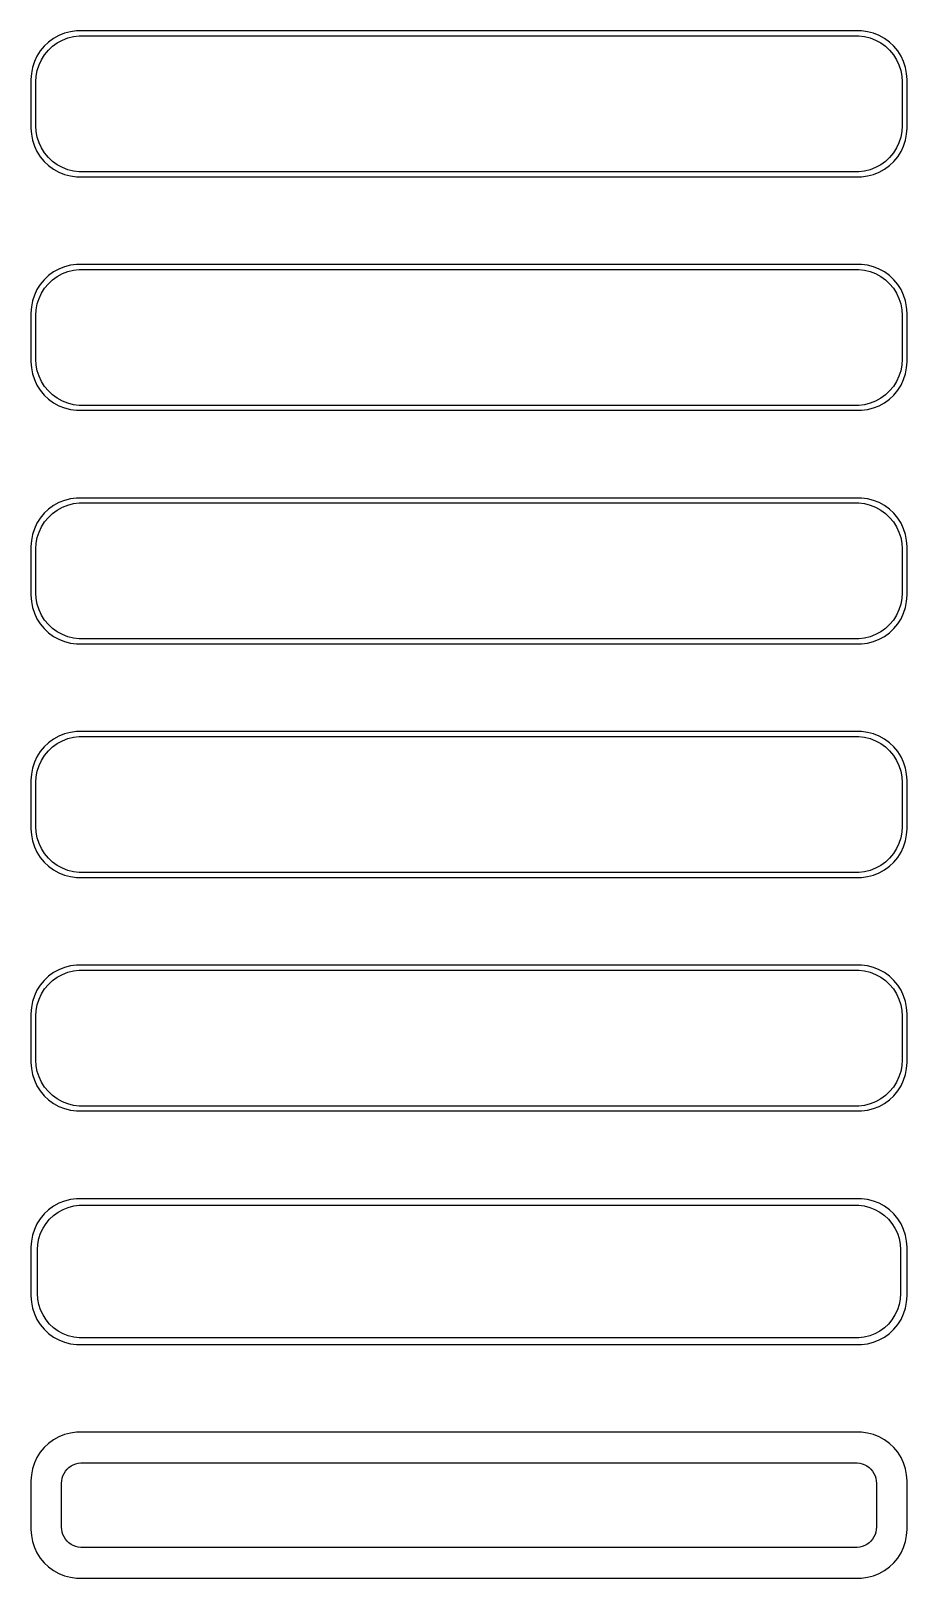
# Model space of a CAD drawing. Header units: metres. Extents: x -45 to 45, y 353 to 703.
# Drawn here: x -45 to 45, y 352.5 to 511.5 of the extents above; entities that cross this region are included whole.
import ezdxf

# ---------------------------------------------------------------- set-up
doc = ezdxf.new("R2010")
doc.units = ezdxf.units.M

msp = doc.modelspace()

# ---------------------------------------------------------------- linework, layer by layer
for p, q in [((-43.1871, 510.353), (-43.6448, 509.923)), ((-42.6791, 510.722), (-43.1871, 510.353)), ((-42.1289, 511.024), (-42.6791, 510.722)), ((-42.2952, 510.261), (-41.7724, 510.548)), ((-41.5451, 511.255), (-42.1289, 511.024)), ((-41.7724, 510.548), (-41.2178, 510.768)), ((-40.9369, 511.411), (-41.5451, 511.255)), ((-41.2178, 510.768), (-40.6401, 510.916)), ((-40.3139, 511.49), (-40.9369, 511.411)), ((-40.6401, 510.916), (-40.0482, 510.991)), ((40.3139, 511.49), (-40.3139, 511.49)), ((-40.0482, 510.991), (40.0482, 510.991)), ((40.0482, 510.991), (40.6401, 510.916)), ((40.9369, 511.411), (40.3139, 511.49)), ((40.6401, 510.916), (41.2178, 510.768)), ((41.5451, 511.255), (40.9369, 511.411)), ((41.2178, 510.768), (41.7724, 510.548)), ((42.1289, 511.024), (41.5451, 511.255)), ((41.7724, 510.548), (42.2952, 510.261)), ((42.6791, 510.722), (42.1289, 511.024)), ((43.1871, 510.353), (42.6791, 510.722)), ((43.6448, 509.923), (43.1871, 510.353)), ((-44.3815, 508.909), (-44.6489, 508.341)), ((-44.0451, 509.439), (-44.3815, 508.909)), ((-43.6448, 509.923), (-44.0451, 509.439)), ((-43.9124, 508.538), (-43.5928, 509.042)), ((-43.5928, 509.042), (-43.2126, 509.502)), ((-43.2126, 509.502), (-42.7778, 509.91)), ((-42.7778, 509.91), (-42.2952, 510.261)), ((42.2952, 510.261), (42.7778, 509.91)), ((42.7778, 509.91), (43.2126, 509.502)), ((43.2126, 509.502), (43.5928, 509.042)), ((43.5928, 509.042), (43.9124, 508.538)), ((44.0451, 509.439), (43.6448, 509.923)), ((44.3815, 508.909), (44.0451, 509.439)), ((44.6489, 508.341), (44.3815, 508.909)), ((-44.8429, 507.743), (-44.9606, 507.127)), ((-44.6489, 508.341), (-44.8429, 507.743)), ((-44.4625, 506.845), (-44.3508, 507.431)), ((-44.3508, 507.431), (-44.1664, 507.999)), ((-44.1664, 507.999), (-43.9124, 508.538)), ((43.9124, 508.538), (44.1664, 507.999)), ((44.1664, 507.999), (44.3508, 507.431)), ((44.3508, 507.431), (44.4625, 506.845)), ((44.8429, 507.743), (44.6489, 508.341)), ((44.9606, 507.127), (44.8429, 507.743)), ((-44.9606, 507.127), (-45, 506.5)), ((-45, 506.5), (-45, 501.5)), ((-44.5, 506.25), (-44.4625, 506.845)), ((-44.5, 501.75), (-44.5, 506.25)), ((44.4625, 506.845), (44.5, 506.25)), ((44.5, 506.25), (44.5, 501.75)), ((45, 506.5), (44.9606, 507.127)), ((45, 501.5), (45, 506.5)), ((-45, 501.5), (-44.9606, 500.873)), ((-44.9606, 500.873), (-44.8429, 500.257)), ((-44.4625, 501.155), (-44.5, 501.75)), ((-44.3508, 500.569), (-44.4625, 501.155)), ((44.4625, 501.155), (44.3508, 500.569)), ((44.5, 501.75), (44.4625, 501.155)), ((44.8429, 500.257), (44.9606, 500.873)), ((44.9606, 500.873), (45, 501.5)), ((-44.8429, 500.257), (-44.6489, 499.659)), ((-44.6489, 499.659), (-44.3815, 499.091)), ((-44.1664, 500.001), (-44.3508, 500.569)), ((-43.9124, 499.462), (-44.1664, 500.001)), ((-43.5928, 498.958), (-43.9124, 499.462)), ((43.9124, 499.462), (43.5928, 498.958)), ((44.1664, 500.001), (43.9124, 499.462)), ((44.3508, 500.569), (44.1664, 500.001)), ((44.3815, 499.091), (44.6489, 499.659)), ((44.6489, 499.659), (44.8429, 500.257)), ((-44.3815, 499.091), (-44.0451, 498.561)), ((-44.0451, 498.561), (-43.6448, 498.077)), ((-43.6448, 498.077), (-43.1871, 497.647)), ((-43.2126, 498.498), (-43.5928, 498.958)), ((-42.7778, 498.09), (-43.2126, 498.498)), ((-43.1871, 497.647), (-42.6791, 497.278)), ((-42.2952, 497.739), (-42.7778, 498.09)), ((-41.7724, 497.452), (-42.2952, 497.739)), ((42.2952, 497.739), (41.7724, 497.452)), ((42.7778, 498.09), (42.2952, 497.739)), ((42.6791, 497.278), (43.1871, 497.647)), ((43.2126, 498.498), (42.7778, 498.09)), ((43.1871, 497.647), (43.6448, 498.077)), ((43.5928, 498.958), (43.2126, 498.498)), ((43.6448, 498.077), (44.0451, 498.561)), ((44.0451, 498.561), (44.3815, 499.091)), ((-42.6791, 497.278), (-42.1289, 496.976)), ((-42.1289, 496.976), (-41.5451, 496.745)), ((-41.2178, 497.232), (-41.7724, 497.452)), ((-41.5451, 496.745), (-40.9369, 496.589)), ((-40.6401, 497.084), (-41.2178, 497.232)), ((-40.9369, 496.589), (-40.3139, 496.51)), ((-40.0482, 497.009), (-40.6401, 497.084)), ((-40.3139, 496.51), (40.3139, 496.51)), ((40.0482, 497.009), (-40.0482, 497.009)), ((40.6401, 497.084), (40.0482, 497.009)), ((40.3139, 496.51), (40.9369, 496.589)), ((41.2178, 497.232), (40.6401, 497.084)), ((40.9369, 496.589), (41.5451, 496.745)), ((41.7724, 497.452), (41.2178, 497.232)), ((41.5451, 496.745), (42.1289, 496.976)), ((42.1289, 496.976), (42.6791, 497.278)), ((-42.6791, 486.722), (-43.1871, 486.353)), ((-42.1289, 487.024), (-42.6791, 486.722)), ((-42.2952, 486.261), (-41.7724, 486.548)), ((-41.5451, 487.255), (-42.1289, 487.024)), ((-41.7724, 486.548), (-41.2178, 486.768)), ((-40.9369, 487.411), (-41.5451, 487.255)), ((-41.2178, 486.768), (-40.6401, 486.916)), ((-40.3139, 487.49), (-40.9369, 487.411)), ((-40.6401, 486.916), (-40.0482, 486.991)), ((40.3139, 487.49), (-40.3139, 487.49)), ((-40.0482, 486.991), (40.0482, 486.991)), ((40.0482, 486.991), (40.6401, 486.916)), ((40.9369, 487.411), (40.3139, 487.49)), ((40.6401, 486.916), (41.2178, 486.768)), ((41.5451, 487.255), (40.9369, 487.411)), ((41.2178, 486.768), (41.7724, 486.548)), ((42.1289, 487.024), (41.5451, 487.255)), ((41.7724, 486.548), (42.2952, 486.261)), ((42.6791, 486.722), (42.1289, 487.024)), ((43.1871, 486.353), (42.6791, 486.722)), ((-44.3815, 484.909), (-44.6489, 484.341)), ((-44.0451, 485.439), (-44.3815, 484.909)), ((-43.6448, 485.923), (-44.0451, 485.439)), ((-43.9124, 484.538), (-43.5928, 485.042)), ((-43.1871, 486.353), (-43.6448, 485.923)), ((-43.5928, 485.042), (-43.2126, 485.502)), ((-43.2126, 485.502), (-42.7778, 485.91)), ((-42.7778, 485.91), (-42.2952, 486.261)), ((42.2952, 486.261), (42.7778, 485.91)), ((42.7778, 485.91), (43.2126, 485.502)), ((43.6448, 485.923), (43.1871, 486.353)), ((43.2126, 485.502), (43.5928, 485.042)), ((43.5928, 485.042), (43.9124, 484.538)), ((44.0451, 485.439), (43.6448, 485.923)), ((44.3815, 484.909), (44.0451, 485.439)), ((44.6489, 484.341), (44.3815, 484.909)), ((-44.8429, 483.743), (-44.9606, 483.127)), ((-44.6489, 484.341), (-44.8429, 483.743)), ((-44.4625, 482.845), (-44.3508, 483.431)), ((-44.3508, 483.431), (-44.1664, 483.999)), ((-44.1664, 483.999), (-43.9124, 484.538)), ((43.9124, 484.538), (44.1664, 483.999)), ((44.1664, 483.999), (44.3508, 483.431)), ((44.3508, 483.431), (44.4625, 482.845)), ((44.8429, 483.743), (44.6489, 484.341)), ((44.9606, 483.127), (44.8429, 483.743)), ((-44.9606, 483.127), (-45, 482.5)), ((-45, 482.5), (-45, 477.5)), ((-44.5, 482.25), (-44.4625, 482.845)), ((-44.5, 477.75), (-44.5, 482.25)), ((44.4625, 482.845), (44.5, 482.25)), ((44.5, 482.25), (44.5, 477.75)), ((45, 482.5), (44.9606, 483.127)), ((45, 477.5), (45, 482.5)), ((-45, 477.5), (-44.9606, 476.873)), ((-44.4625, 477.155), (-44.5, 477.75)), ((-44.3508, 476.569), (-44.4625, 477.155)), ((44.4625, 477.155), (44.3508, 476.569)), ((44.5, 477.75), (44.4625, 477.155)), ((44.9606, 476.873), (45, 477.5)), ((-44.9606, 476.873), (-44.8429, 476.257)), ((-44.8429, 476.257), (-44.6489, 475.659)), ((-44.6489, 475.659), (-44.3815, 475.091)), ((-44.1664, 476.001), (-44.3508, 476.569)), ((-43.9124, 475.462), (-44.1664, 476.001)), ((-43.5928, 474.958), (-43.9124, 475.462)), ((43.9124, 475.462), (43.5928, 474.958)), ((44.1664, 476.001), (43.9124, 475.462)), ((44.3508, 476.569), (44.1664, 476.001)), ((44.3815, 475.091), (44.6489, 475.659)), ((44.6489, 475.659), (44.8429, 476.257)), ((44.8429, 476.257), (44.9606, 476.873)), ((-44.3815, 475.091), (-44.0451, 474.561)), ((-44.0451, 474.561), (-43.6448, 474.077)), ((-43.6448, 474.077), (-43.1871, 473.647)), ((-43.2126, 474.498), (-43.5928, 474.958)), ((-42.7778, 474.09), (-43.2126, 474.498)), ((-42.2952, 473.739), (-42.7778, 474.09)), ((42.7778, 474.09), (42.2952, 473.739)), ((43.2126, 474.498), (42.7778, 474.09)), ((43.1871, 473.647), (43.6448, 474.077)), ((43.5928, 474.958), (43.2126, 474.498)), ((43.6448, 474.077), (44.0451, 474.561)), ((44.0451, 474.561), (44.3815, 475.091)), ((-43.1871, 473.647), (-42.6791, 473.278)), ((-42.6791, 473.278), (-42.1289, 472.976)), ((-41.7724, 473.452), (-42.2952, 473.739)), ((-42.1289, 472.976), (-41.5451, 472.745)), ((-41.2178, 473.232), (-41.7724, 473.452)), ((-41.5451, 472.745), (-40.9369, 472.589)), ((-40.6401, 473.084), (-41.2178, 473.232)), ((-40.9369, 472.589), (-40.3139, 472.51)), ((-40.0482, 473.009), (-40.6401, 473.084)), ((-40.3139, 472.51), (40.3139, 472.51)), ((40.0482, 473.009), (-40.0482, 473.009)), ((40.6401, 473.084), (40.0482, 473.009)), ((40.3139, 472.51), (40.9369, 472.589)), ((41.2178, 473.232), (40.6401, 473.084)), ((40.9369, 472.589), (41.5451, 472.745)), ((41.7724, 473.452), (41.2178, 473.232)), ((41.5451, 472.745), (42.1289, 472.976)), ((42.2952, 473.739), (41.7724, 473.452)), ((42.1289, 472.976), (42.6791, 473.278)), ((42.6791, 473.278), (43.1871, 473.647)), ((-42.6791, 462.722), (-43.1871, 462.353)), ((-42.1289, 463.024), (-42.6791, 462.722)), ((-41.5451, 463.255), (-42.1289, 463.024)), ((-41.7724, 462.548), (-41.2178, 462.768)), ((-40.9369, 463.411), (-41.5451, 463.255)), ((-41.2178, 462.768), (-40.6401, 462.916)), ((-40.3139, 463.49), (-40.9369, 463.411)), ((-40.6401, 462.916), (-40.0482, 462.991)), ((40.3139, 463.49), (-40.3139, 463.49)), ((-40.0482, 462.991), (40.0482, 462.991)), ((40.0482, 462.991), (40.6401, 462.916)), ((40.9369, 463.411), (40.3139, 463.49)), ((40.6401, 462.916), (41.2178, 462.768)), ((41.5451, 463.255), (40.9369, 463.411)), ((41.2178, 462.768), (41.7724, 462.548)), ((42.1289, 463.024), (41.5451, 463.255)), ((42.6791, 462.722), (42.1289, 463.024)), ((43.1871, 462.353), (42.6791, 462.722)), ((-44.0451, 461.439), (-44.3815, 460.909)), ((-43.6448, 461.923), (-44.0451, 461.439)), ((-43.1871, 462.353), (-43.6448, 461.923)), ((-43.5928, 461.042), (-43.2126, 461.502)), ((-43.2126, 461.502), (-42.7778, 461.91)), ((-42.7778, 461.91), (-42.2952, 462.261)), ((-42.2952, 462.261), (-41.7724, 462.548)), ((41.7724, 462.548), (42.2952, 462.261)), ((42.2952, 462.261), (42.7778, 461.91)), ((42.7778, 461.91), (43.2126, 461.502)), ((43.6448, 461.923), (43.1871, 462.353)), ((43.2126, 461.502), (43.5928, 461.042)), ((44.0451, 461.439), (43.6448, 461.923)), ((44.3815, 460.909), (44.0451, 461.439)), ((-44.8429, 459.743), (-44.9606, 459.127)), ((-44.6489, 460.341), (-44.8429, 459.743)), ((-44.3815, 460.909), (-44.6489, 460.341)), ((-44.3508, 459.431), (-44.1664, 459.999)), ((-44.1664, 459.999), (-43.9124, 460.538)), ((-43.9124, 460.538), (-43.5928, 461.042)), ((43.5928, 461.042), (43.9124, 460.538)), ((43.9124, 460.538), (44.1664, 459.999)), ((44.1664, 459.999), (44.3508, 459.431)), ((44.6489, 460.341), (44.3815, 460.909)), ((44.8429, 459.743), (44.6489, 460.341)), ((44.9606, 459.127), (44.8429, 459.743)), ((-44.9606, 459.127), (-45, 458.5)), ((-45, 458.5), (-45, 453.5)), ((-44.5, 458.25), (-44.4625, 458.845)), ((-44.5, 453.75), (-44.5, 458.25)), ((-44.4625, 458.845), (-44.3508, 459.431)), ((44.3508, 459.431), (44.4625, 458.845)), ((44.4625, 458.845), (44.5, 458.25)), ((44.5, 458.25), (44.5, 453.75)), ((45, 458.5), (44.9606, 459.127)), ((45, 453.5), (45, 458.5)), ((-45, 453.5), (-44.9606, 452.873)), ((-44.4625, 453.155), (-44.5, 453.75)), ((-44.3508, 452.569), (-44.4625, 453.155)), ((44.4625, 453.155), (44.3508, 452.569)), ((44.5, 453.75), (44.4625, 453.155)), ((44.9606, 452.873), (45, 453.5)), ((-44.9606, 452.873), (-44.8429, 452.257)), ((-44.8429, 452.257), (-44.6489, 451.659)), ((-44.6489, 451.659), (-44.3815, 451.091)), ((-44.1664, 452.001), (-44.3508, 452.569)), ((-43.9124, 451.462), (-44.1664, 452.001)), ((44.1664, 452.001), (43.9124, 451.462)), ((44.3508, 452.569), (44.1664, 452.001)), ((44.3815, 451.091), (44.6489, 451.659)), ((44.6489, 451.659), (44.8429, 452.257)), ((44.8429, 452.257), (44.9606, 452.873)), ((-44.3815, 451.091), (-44.0451, 450.561)), ((-44.0451, 450.561), (-43.6448, 450.077)), ((-43.5928, 450.958), (-43.9124, 451.462)), ((-43.6448, 450.077), (-43.1871, 449.647)), ((-43.2126, 450.498), (-43.5928, 450.958)), ((-42.7778, 450.09), (-43.2126, 450.498)), ((-42.2952, 449.739), (-42.7778, 450.09)), ((42.7778, 450.09), (42.2952, 449.739)), ((43.2126, 450.498), (42.7778, 450.09)), ((43.1871, 449.647), (43.6448, 450.077)), ((43.5928, 450.958), (43.2126, 450.498)), ((43.9124, 451.462), (43.5928, 450.958)), ((43.6448, 450.077), (44.0451, 450.561)), ((44.0451, 450.561), (44.3815, 451.091)), ((-43.1871, 449.647), (-42.6791, 449.278)), ((-42.6791, 449.278), (-42.1289, 448.976)), ((-41.7724, 449.452), (-42.2952, 449.739)), ((-42.1289, 448.976), (-41.5451, 448.745)), ((-41.2178, 449.232), (-41.7724, 449.452)), ((-41.5451, 448.745), (-40.9369, 448.589)), ((-40.6401, 449.084), (-41.2178, 449.232)), ((-40.9369, 448.589), (-40.3139, 448.51)), ((-40.0482, 449.009), (-40.6401, 449.084)), ((-40.3139, 448.51), (40.3139, 448.51)), ((40.0482, 449.009), (-40.0482, 449.009)), ((40.6401, 449.084), (40.0482, 449.009)), ((40.3139, 448.51), (40.9369, 448.589)), ((41.2178, 449.232), (40.6401, 449.084)), ((40.9369, 448.589), (41.5451, 448.745)), ((41.7724, 449.452), (41.2178, 449.232)), ((41.5451, 448.745), (42.1289, 448.976)), ((42.2952, 449.739), (41.7724, 449.452)), ((42.1289, 448.976), (42.6791, 449.278)), ((42.6791, 449.278), (43.1871, 449.647)), ((-42.1289, 439.024), (-42.6791, 438.722)), ((-41.5451, 439.255), (-42.1289, 439.024)), ((-40.9369, 439.411), (-41.5451, 439.255)), ((-41.2178, 438.768), (-40.6401, 438.916)), ((-40.3139, 439.49), (-40.9369, 439.411)), ((-40.6401, 438.916), (-40.0482, 438.991)), ((40.3139, 439.49), (-40.3139, 439.49)), ((-40.0482, 438.991), (40.0482, 438.991)), ((40.0482, 438.991), (40.6401, 438.916)), ((40.9369, 439.411), (40.3139, 439.49)), ((40.6401, 438.916), (41.2178, 438.768)), ((41.5451, 439.255), (40.9369, 439.411)), ((42.1289, 439.024), (41.5451, 439.255)), ((42.6791, 438.722), (42.1289, 439.024)), ((-44.0451, 437.439), (-44.3815, 436.909)), ((-43.6448, 437.923), (-44.0451, 437.439)), ((-43.1871, 438.353), (-43.6448, 437.923)), ((-43.5928, 437.042), (-43.2126, 437.502)), ((-43.2126, 437.502), (-42.7778, 437.91)), ((-42.6791, 438.722), (-43.1871, 438.353)), ((-42.7778, 437.91), (-42.2952, 438.261)), ((-42.2952, 438.261), (-41.7724, 438.548)), ((-41.7724, 438.548), (-41.2178, 438.768)), ((41.2178, 438.768), (41.7724, 438.548)), ((41.7724, 438.548), (42.2952, 438.261)), ((42.2952, 438.261), (42.7778, 437.91)), ((43.1871, 438.353), (42.6791, 438.722)), ((42.7778, 437.91), (43.2126, 437.502)), ((43.6448, 437.923), (43.1871, 438.353)), ((43.2126, 437.502), (43.5928, 437.042)), ((44.0451, 437.439), (43.6448, 437.923)), ((44.3815, 436.909), (44.0451, 437.439)), ((-44.8429, 435.743), (-44.9606, 435.127)), ((-44.6489, 436.341), (-44.8429, 435.743)), ((-44.3815, 436.909), (-44.6489, 436.341)), ((-44.3508, 435.431), (-44.1664, 435.999)), ((-44.1664, 435.999), (-43.9124, 436.538)), ((-43.9124, 436.538), (-43.5928, 437.042)), ((43.5928, 437.042), (43.9124, 436.538)), ((43.9124, 436.538), (44.1664, 435.999)), ((44.1664, 435.999), (44.3508, 435.431)), ((44.6489, 436.341), (44.3815, 436.909)), ((44.8429, 435.743), (44.6489, 436.341)), ((44.9606, 435.127), (44.8429, 435.743)), ((-44.9606, 435.127), (-45, 434.5)), ((-45, 434.5), (-45, 429.5)), ((-44.5, 434.25), (-44.4625, 434.845)), ((-44.5, 429.75), (-44.5, 434.25)), ((-44.4625, 434.845), (-44.3508, 435.431)), ((44.3508, 435.431), (44.4625, 434.845)), ((44.4625, 434.845), (44.5, 434.25)), ((44.5, 434.25), (44.5, 429.75)), ((45, 434.5), (44.9606, 435.127)), ((45, 429.5), (45, 434.5)), ((-45, 429.5), (-44.9606, 428.873)), ((-44.4625, 429.155), (-44.5, 429.75)), ((44.5, 429.75), (44.4625, 429.155)), ((44.9606, 428.873), (45, 429.5)), ((-44.9606, 428.873), (-44.8429, 428.257)), ((-44.8429, 428.257), (-44.6489, 427.659)), ((-44.6489, 427.659), (-44.3815, 427.091)), ((-44.3508, 428.569), (-44.4625, 429.155)), ((-44.1664, 428.001), (-44.3508, 428.569)), ((-43.9124, 427.462), (-44.1664, 428.001)), ((44.1664, 428.001), (43.9124, 427.462)), ((44.3508, 428.569), (44.1664, 428.001)), ((44.4625, 429.155), (44.3508, 428.569)), ((44.3815, 427.091), (44.6489, 427.659)), ((44.6489, 427.659), (44.8429, 428.257)), ((44.8429, 428.257), (44.9606, 428.873)), ((-44.3815, 427.091), (-44.0451, 426.561)), ((-44.0451, 426.561), (-43.6448, 426.077)), ((-43.5928, 426.958), (-43.9124, 427.462)), ((-43.6448, 426.077), (-43.1871, 425.647)), ((-43.2126, 426.498), (-43.5928, 426.958)), ((-42.7778, 426.09), (-43.2126, 426.498)), ((-42.2952, 425.739), (-42.7778, 426.09)), ((42.7778, 426.09), (42.2952, 425.739)), ((43.2126, 426.498), (42.7778, 426.09)), ((43.1871, 425.647), (43.6448, 426.077)), ((43.5928, 426.958), (43.2126, 426.498)), ((43.9124, 427.462), (43.5928, 426.958)), ((43.6448, 426.077), (44.0451, 426.561)), ((44.0451, 426.561), (44.3815, 427.091)), ((-43.1871, 425.647), (-42.6791, 425.278)), ((-42.6791, 425.278), (-42.1289, 424.976)), ((-41.7724, 425.452), (-42.2952, 425.739)), ((-42.1289, 424.976), (-41.5451, 424.745)), ((-41.2178, 425.232), (-41.7724, 425.452)), ((-41.5451, 424.745), (-40.9369, 424.589)), ((-40.6401, 425.084), (-41.2178, 425.232)), ((-40.9369, 424.589), (-40.3139, 424.51)), ((-40.0482, 425.009), (-40.6401, 425.084)), ((-40.3139, 424.51), (40.3139, 424.51)), ((40.0482, 425.009), (-40.0482, 425.009)), ((40.6401, 425.084), (40.0482, 425.009)), ((40.3139, 424.51), (40.9369, 424.589)), ((41.2178, 425.232), (40.6401, 425.084)), ((40.9369, 424.589), (41.5451, 424.745)), ((41.7724, 425.452), (41.2178, 425.232)), ((41.5451, 424.745), (42.1289, 424.976)), ((42.2952, 425.739), (41.7724, 425.452)), ((42.1289, 424.976), (42.6791, 425.278)), ((42.6791, 425.278), (43.1871, 425.647)), ((-42.1289, 415.024), (-42.6791, 414.722)), ((-41.5451, 415.255), (-42.1289, 415.024)), ((-40.9369, 415.411), (-41.5451, 415.255)), ((-40.3139, 415.49), (-40.9369, 415.411)), ((-40.6401, 414.916), (-40.0482, 414.991)), ((40.3139, 415.49), (-40.3139, 415.49)), ((-40.0482, 414.991), (40.0482, 414.991)), ((40.0482, 414.991), (40.6401, 414.916)), ((40.9369, 415.411), (40.3139, 415.49)), ((41.5451, 415.255), (40.9369, 415.411)), ((42.1289, 415.024), (41.5451, 415.255)), ((42.6791, 414.722), (42.1289, 415.024)), ((-44.0451, 413.439), (-44.3815, 412.909)), ((-43.6448, 413.923), (-44.0451, 413.439)), ((-43.1871, 414.353), (-43.6448, 413.923)), ((-43.5928, 413.042), (-43.2126, 413.502)), ((-43.2126, 413.502), (-42.7778, 413.91)), ((-42.6791, 414.722), (-43.1871, 414.353)), ((-42.7778, 413.91), (-42.2952, 414.261)), ((-42.2952, 414.261), (-41.7724, 414.548)), ((-41.7724, 414.548), (-41.2178, 414.768)), ((-41.2178, 414.768), (-40.6401, 414.916)), ((40.6401, 414.916), (41.2178, 414.768)), ((41.2178, 414.768), (41.7724, 414.548)), ((41.7724, 414.548), (42.2952, 414.261)), ((42.2952, 414.261), (42.7778, 413.91)), ((43.1871, 414.353), (42.6791, 414.722)), ((42.7778, 413.91), (43.2126, 413.502)), ((43.6448, 413.923), (43.1871, 414.353)), ((43.2126, 413.502), (43.5928, 413.042)), ((44.0451, 413.439), (43.6448, 413.923)), ((44.3815, 412.909), (44.0451, 413.439)), ((-44.6489, 412.341), (-44.8429, 411.743)), ((-44.3815, 412.909), (-44.6489, 412.341)), ((-44.3508, 411.431), (-44.1664, 411.999)), ((-44.1664, 411.999), (-43.9124, 412.538)), ((-43.9124, 412.538), (-43.5928, 413.042)), ((43.5928, 413.042), (43.9124, 412.538)), ((43.9124, 412.538), (44.1664, 411.999)), ((44.1664, 411.999), (44.3508, 411.431)), ((44.6489, 412.341), (44.3815, 412.909)), ((44.8429, 411.743), (44.6489, 412.341)), ((-44.9606, 411.127), (-45, 410.5)), ((-45, 410.5), (-45, 405.5)), ((-44.8429, 411.743), (-44.9606, 411.127)), ((-44.5, 410.25), (-44.4625, 410.845)), ((-44.5, 405.75), (-44.5, 410.25)), ((-44.4625, 410.845), (-44.3508, 411.431)), ((44.3508, 411.431), (44.4625, 410.845)), ((44.4625, 410.845), (44.5, 410.25)), ((44.5, 410.25), (44.5, 405.75)), ((44.9606, 411.127), (44.8429, 411.743)), ((45, 410.5), (44.9606, 411.127)), ((45, 405.5), (45, 410.5)), ((-45, 405.5), (-44.9606, 404.873)), ((-44.4625, 405.155), (-44.5, 405.75)), ((44.5, 405.75), (44.4625, 405.155)), ((44.9606, 404.873), (45, 405.5)), ((-44.9606, 404.873), (-44.8429, 404.257)), ((-44.8429, 404.257), (-44.6489, 403.659)), ((-44.3508, 404.569), (-44.4625, 405.155)), ((-44.1664, 404.001), (-44.3508, 404.569)), ((-43.9124, 403.462), (-44.1664, 404.001)), ((44.1664, 404.001), (43.9124, 403.462)), ((44.3508, 404.569), (44.1664, 404.001)), ((44.4625, 405.155), (44.3508, 404.569)), ((44.6489, 403.659), (44.8429, 404.257)), ((44.8429, 404.257), (44.9606, 404.873)), ((-44.6489, 403.659), (-44.3815, 403.091)), ((-44.3815, 403.091), (-44.0451, 402.561)), ((-44.0451, 402.561), (-43.6448, 402.077)), ((-43.5928, 402.958), (-43.9124, 403.462)), ((-43.2126, 402.498), (-43.5928, 402.958)), ((-42.7778, 402.09), (-43.2126, 402.498)), ((43.2126, 402.498), (42.7778, 402.09)), ((43.5928, 402.958), (43.2126, 402.498)), ((43.9124, 403.462), (43.5928, 402.958)), ((43.6448, 402.077), (44.0451, 402.561)), ((44.0451, 402.561), (44.3815, 403.091)), ((44.3815, 403.091), (44.6489, 403.659)), ((-43.6448, 402.077), (-43.1871, 401.647)), ((-43.1871, 401.647), (-42.6791, 401.278)), ((-42.2952, 401.739), (-42.7778, 402.09)), ((-42.6791, 401.278), (-42.1289, 400.976)), ((-41.7724, 401.452), (-42.2952, 401.739)), ((-42.1289, 400.976), (-41.5451, 400.745)), ((-41.2178, 401.232), (-41.7724, 401.452)), ((-41.5451, 400.745), (-40.9369, 400.589)), ((-40.6401, 401.084), (-41.2178, 401.232)), ((-40.0482, 401.009), (-40.6401, 401.084)), ((40.0482, 401.009), (-40.0482, 401.009)), ((40.6401, 401.084), (40.0482, 401.009)), ((41.2178, 401.232), (40.6401, 401.084)), ((40.9369, 400.589), (41.5451, 400.745)), ((41.7724, 401.452), (41.2178, 401.232)), ((41.5451, 400.745), (42.1289, 400.976)), ((42.2952, 401.739), (41.7724, 401.452)), ((42.1289, 400.976), (42.6791, 401.278)), ((42.7778, 402.09), (42.2952, 401.739)), ((42.6791, 401.278), (43.1871, 401.647)), ((43.1871, 401.647), (43.6448, 402.077)), ((-40.9369, 400.589), (-40.3139, 400.51)), ((-40.3139, 400.51), (40.3139, 400.51)), ((40.3139, 400.51), (40.9369, 400.589)), ((-41.5451, 391.255), (-42.1289, 391.024)), ((-40.9369, 391.411), (-41.5451, 391.255)), ((-40.3139, 391.49), (-40.9369, 391.411)), ((40.3139, 391.49), (-40.3139, 391.49)), ((40.9369, 391.411), (40.3139, 391.49)), ((41.5451, 391.255), (40.9369, 391.411)), ((42.1289, 391.024), (41.5451, 391.255)), ((-43.6448, 389.923), (-44.0451, 389.439)), ((-43.1871, 390.353), (-43.6448, 389.923)), ((-42.6791, 390.722), (-43.1871, 390.353)), ((-43.0875, 389.384), (-42.6684, 389.778)), ((-42.1289, 391.024), (-42.6791, 390.722)), ((-42.6684, 389.778), (-42.2032, 390.116)), ((-42.2032, 390.116), (-41.6994, 390.393)), ((-41.6994, 390.393), (-41.1648, 390.604)), ((-41.1648, 390.604), (-40.6079, 390.747)), ((-40.6079, 390.747), (-40.0375, 390.819)), ((-40.0375, 390.819), (40.0375, 390.819)), ((40.0375, 390.819), (40.6079, 390.747)), ((40.6079, 390.747), (41.1648, 390.604)), ((41.1648, 390.604), (41.6994, 390.393)), ((41.6994, 390.393), (42.2032, 390.116)), ((42.6791, 390.722), (42.1289, 391.024)), ((42.2032, 390.116), (42.6684, 389.778)), ((42.6684, 389.778), (43.0875, 389.384)), ((43.1871, 390.353), (42.6791, 390.722)), ((43.6448, 389.923), (43.1871, 390.353)), ((44.0451, 389.439), (43.6448, 389.923)), ((-44.6489, 388.341), (-44.8429, 387.743)), ((-44.3815, 388.909), (-44.6489, 388.341)), ((-44.0451, 389.439), (-44.3815, 388.909)), ((-44.1846, 387.389), (-44.0069, 387.935)), ((-44.0069, 387.935), (-43.7621, 388.456)), ((-43.7621, 388.456), (-43.454, 388.941)), ((-43.454, 388.941), (-43.0875, 389.384)), ((43.0875, 389.384), (43.454, 388.941)), ((43.454, 388.941), (43.7621, 388.456)), ((43.7621, 388.456), (44.0069, 387.935)), ((44.0069, 387.935), (44.1846, 387.389)), ((44.3815, 388.909), (44.0451, 389.439)), ((44.6489, 388.341), (44.3815, 388.909)), ((44.8429, 387.743), (44.6489, 388.341)), ((-44.9606, 387.127), (-45, 386.5)), ((-45, 386.5), (-45, 381.5)), ((-44.8429, 387.743), (-44.9606, 387.127)), ((-44.3284, 386.25), (-44.2923, 386.824)), ((-44.2923, 386.824), (-44.1846, 387.389)), ((44.1846, 387.389), (44.2923, 386.824)), ((44.2923, 386.824), (44.3284, 386.25)), ((44.9606, 387.127), (44.8429, 387.743)), ((45, 386.5), (44.9606, 387.127)), ((45, 381.5), (45, 386.5)), ((-44.3284, 381.75), (-44.3284, 386.25)), ((44.3284, 386.25), (44.3284, 381.75)), ((-44.2923, 381.176), (-44.3284, 381.75)), ((44.3284, 381.75), (44.2923, 381.176)), ((-45, 381.5), (-44.9606, 380.873)), ((-44.9606, 380.873), (-44.8429, 380.257)), ((-44.8429, 380.257), (-44.6489, 379.659)), ((-44.1846, 380.611), (-44.2923, 381.176)), ((-44.0069, 380.065), (-44.1846, 380.611)), ((-43.7621, 379.544), (-44.0069, 380.065)), ((44.0069, 380.065), (43.7621, 379.544)), ((44.1846, 380.611), (44.0069, 380.065)), ((44.2923, 381.176), (44.1846, 380.611)), ((44.6489, 379.659), (44.8429, 380.257)), ((44.8429, 380.257), (44.9606, 380.873)), ((44.9606, 380.873), (45, 381.5)), ((-44.6489, 379.659), (-44.3815, 379.091)), ((-44.3815, 379.091), (-44.0451, 378.561)), ((-44.0451, 378.561), (-43.6448, 378.077)), ((-43.454, 379.059), (-43.7621, 379.544)), ((-43.0875, 378.616), (-43.454, 379.059)), ((-42.6684, 378.222), (-43.0875, 378.616)), ((43.0875, 378.616), (42.6684, 378.222)), ((43.454, 379.059), (43.0875, 378.616)), ((43.7621, 379.544), (43.454, 379.059)), ((43.6448, 378.077), (44.0451, 378.561)), ((44.0451, 378.561), (44.3815, 379.091)), ((44.3815, 379.091), (44.6489, 379.659)), ((-43.6448, 378.077), (-43.1871, 377.647)), ((-43.1871, 377.647), (-42.6791, 377.278)), ((-42.6791, 377.278), (-42.1289, 376.976)), ((-42.2032, 377.884), (-42.6684, 378.222)), ((-41.6994, 377.607), (-42.2032, 377.884)), ((-42.1289, 376.976), (-41.5451, 376.745)), ((-41.1648, 377.396), (-41.6994, 377.607)), ((-40.6079, 377.253), (-41.1648, 377.396)), ((-40.0375, 377.181), (-40.6079, 377.253)), ((40.0375, 377.181), (-40.0375, 377.181)), ((40.6079, 377.253), (40.0375, 377.181)), ((41.1648, 377.396), (40.6079, 377.253)), ((41.6994, 377.607), (41.1648, 377.396)), ((41.5451, 376.745), (42.1289, 376.976)), ((42.2032, 377.884), (41.6994, 377.607)), ((42.1289, 376.976), (42.6791, 377.278)), ((42.6684, 378.222), (42.2032, 377.884)), ((42.6791, 377.278), (43.1871, 377.647)), ((43.1871, 377.647), (43.6448, 378.077)), ((-41.5451, 376.745), (-40.9369, 376.589)), ((-40.9369, 376.589), (-40.3139, 376.51)), ((-40.3139, 376.51), (40.3139, 376.51)), ((40.3139, 376.51), (40.9369, 376.589)), ((40.9369, 376.589), (41.5451, 376.745)), ((-41.5451, 367.255), (-42.1289, 367.024)), ((-40.9369, 367.411), (-41.5451, 367.255)), ((-40.3139, 367.49), (-40.9369, 367.411)), ((40.3139, 367.49), (-40.3139, 367.49)), ((40.9369, 367.411), (40.3139, 367.49)), ((41.5451, 367.255), (40.9369, 367.411)), ((42.1289, 367.024), (41.5451, 367.255)), ((-43.6448, 365.923), (-44.0451, 365.439)), ((-43.1871, 366.353), (-43.6448, 365.923)), ((-42.6791, 366.722), (-43.1871, 366.353)), ((-42.1289, 367.024), (-42.6791, 366.722)), ((42.6791, 366.722), (42.1289, 367.024)), ((43.1871, 366.353), (42.6791, 366.722)), ((43.6448, 365.923), (43.1871, 366.353)), ((44.0451, 365.439), (43.6448, 365.923)), ((-44.6489, 364.341), (-44.8429, 363.743)), ((-44.3815, 364.909), (-44.6489, 364.341)), ((-44.0451, 365.439), (-44.3815, 364.909)), ((-40.8804, 364.031), (-40.6482, 364.159)), ((-40.6482, 364.159), (-40.4019, 364.256)), ((-40.4019, 364.256), (-40.1453, 364.322)), ((-40.1453, 364.322), (-39.8825, 364.355)), ((-39.8825, 364.355), (39.8825, 364.355)), ((39.8825, 364.355), (40.1453, 364.322)), ((40.1453, 364.322), (40.4019, 364.256)), ((40.4019, 364.256), (40.6482, 364.159)), ((40.6482, 364.159), (40.8804, 364.031)), ((44.3815, 364.909), (44.0451, 365.439)), ((44.6489, 364.341), (44.3815, 364.909)), ((44.8429, 363.743), (44.6489, 364.341)), ((-44.9606, 363.127), (-45, 362.5)), ((-45, 362.5), (-45, 357.5)), ((-44.8429, 363.743), (-44.9606, 363.127)), ((-41.8596, 362.25), (-41.843, 362.514)), ((-41.843, 362.514), (-41.7934, 362.775)), ((-41.7934, 362.775), (-41.7115, 363.027)), ((-41.7115, 363.027), (-41.5987, 363.266)), ((-41.5987, 363.266), (-41.4567, 363.49)), ((-41.4567, 363.49), (-41.2879, 363.694)), ((-41.2879, 363.694), (-41.0947, 363.875)), ((-41.0947, 363.875), (-40.8804, 364.031)), ((40.8804, 364.031), (41.0947, 363.875)), ((41.0947, 363.875), (41.2879, 363.694)), ((41.2879, 363.694), (41.4567, 363.49)), ((41.4567, 363.49), (41.5987, 363.266)), ((41.5987, 363.266), (41.7115, 363.027)), ((41.7115, 363.027), (41.7934, 362.775)), ((41.7934, 362.775), (41.843, 362.514)), ((41.843, 362.514), (41.8596, 362.25)), ((44.9606, 363.127), (44.8429, 363.743)), ((45, 362.5), (44.9606, 363.127)), ((45, 357.5), (45, 362.5)), ((-41.8596, 357.75), (-41.8596, 362.25)), ((41.8596, 362.25), (41.8596, 357.75)), ((-41.843, 357.486), (-41.8596, 357.75)), ((41.8596, 357.75), (41.843, 357.486)), ((-45, 357.5), (-44.9606, 356.873)), ((-44.9606, 356.873), (-44.8429, 356.257)), ((-44.8429, 356.257), (-44.6489, 355.659)), ((-41.7934, 357.225), (-41.843, 357.486)), ((-41.7115, 356.973), (-41.7934, 357.225)), ((-41.5987, 356.734), (-41.7115, 356.973)), ((-41.4567, 356.51), (-41.5987, 356.734)), ((-41.2879, 356.306), (-41.4567, 356.51)), ((-41.0947, 356.125), (-41.2879, 356.306)), ((-40.8804, 355.969), (-41.0947, 356.125)), ((41.0947, 356.125), (40.8804, 355.969)), ((41.2879, 356.306), (41.0947, 356.125)), ((41.4567, 356.51), (41.2879, 356.306)), ((41.5987, 356.734), (41.4567, 356.51)), ((41.7115, 356.973), (41.5987, 356.734)), ((41.7934, 357.225), (41.7115, 356.973)), ((41.843, 357.486), (41.7934, 357.225)), ((44.6489, 355.659), (44.8429, 356.257)), ((44.8429, 356.257), (44.9606, 356.873)), ((44.9606, 356.873), (45, 357.5)), ((-44.6489, 355.659), (-44.3815, 355.091)), ((-44.3815, 355.091), (-44.0451, 354.561)), ((-44.0451, 354.561), (-43.6448, 354.077)), ((-40.6482, 355.841), (-40.8804, 355.969)), ((-40.4019, 355.744), (-40.6482, 355.841)), ((-40.1453, 355.678), (-40.4019, 355.744)), ((-39.8825, 355.645), (-40.1453, 355.678)), ((39.8825, 355.645), (-39.8825, 355.645)), ((40.1453, 355.678), (39.8825, 355.645)), ((40.4019, 355.744), (40.1453, 355.678)), ((40.6482, 355.841), (40.4019, 355.744)), ((40.8804, 355.969), (40.6482, 355.841)), ((43.6448, 354.077), (44.0451, 354.561)), ((44.0451, 354.561), (44.3815, 355.091)), ((44.3815, 355.091), (44.6489, 355.659)), ((-43.6448, 354.077), (-43.1871, 353.647)), ((-43.1871, 353.647), (-42.6791, 353.278)), ((-42.6791, 353.278), (-42.1289, 352.976)), ((-42.1289, 352.976), (-41.5451, 352.745)), ((41.5451, 352.745), (42.1289, 352.976)), ((42.1289, 352.976), (42.6791, 353.278)), ((42.6791, 353.278), (43.1871, 353.647)), ((43.1871, 353.647), (43.6448, 354.077)), ((-41.5451, 352.745), (-40.9369, 352.589)), ((-40.9369, 352.589), (-40.3139, 352.51)), ((-40.3139, 352.51), (40.3139, 352.51)), ((40.3139, 352.51), (40.9369, 352.589)), ((40.9369, 352.589), (41.5451, 352.745))]:
    msp.add_line(p, q)

doc.saveas('drawing.dxf')
